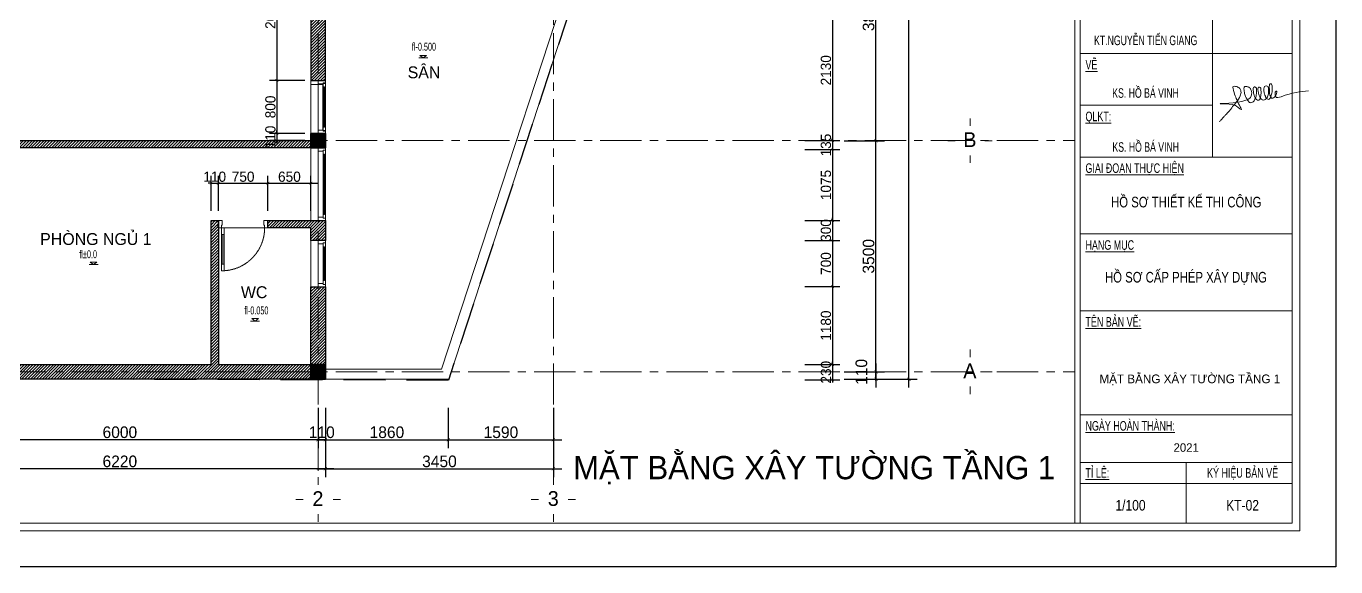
# Model space of a CAD drawing. Header units: millimetres. Extents: x 1832547 to 2001569, y -558009 to -417808.
# Drawn here: x 1890271 to 1910083, y -508766 to -500583 of the extents above; entities that cross this region are included whole.
import ezdxf
from ezdxf.enums import TextEntityAlignment as Align

# ---------------------------------------------------------------- set-up
doc = ezdxf.new("R2010")
doc.units = ezdxf.units.MM
doc.header["$MEASUREMENT"] = 0
doc.linetypes.add('CENTER', pattern=[2, 1.25, -0.25, 0.25, -0.25])
doc.linetypes.add('HIDDEN', pattern=[9.525, 6.35, -3.175])
doc.layers.get('0').update_dxf_attribs({"linetype": 'CONTINUOUS'})
doc.layers.get('DEFPOINTS').update_dxf_attribs({"linetype": 'CONTINUOUS'})
for name, color, linetype, lineweight in [('AUDIT_I_160126172308-0', 7, 'CONTINUOUS', 5), ('CA . CỬA', 251, 'CONTINUOUS', 5), ('CA. TUONG', 30, 'CONTINUOUS', 30), ('CA.cot', 2, 'CONTINUOUS', 35), ('CA.dim 08', 8, 'CONTINUOUS', 13), ('CA.TEXT', 7, 'CONTINUOUS', 15), ('CA.thay 145', 145, 'CONTINUOUS', 18), ('CA.tim 67', 67, 'CENTER', 9), ('CA.vat lieu 08', 8, 'CONTINUOUS', 5), ('NKB-Fur', 25, 'CONTINUOUS', 9), ('NP-CỬA SỔ', 143, 'CONTINUOUS', 15)]:
    doc.layers.add(name, color=color, linetype=linetype, lineweight=lineweight)
doc.styles.add('CA.JSC1', font='Vhavan.ttf', dxfattribs={"width": 0.8})
doc.styles.add('chu ghi chu', font='nghia5.shx', dxfattribs={"height": 200})
doc.styles.get("Standard").update_dxf_attribs({"font": 'roman.shx'})
doc.styles.add('VH01-VNAVANTH', font='Vhavan.ttf', dxfattribs={"width": 0.8})
doc.styles.add('ZENI2', font='Vhavanb.ttf')
doc.dimstyles.new('CA 70', dxfattribs={"dimscale": 0.7, "dimtxt": 220, "dimasz": 60, "dimexe": 160, "dimexo": 0, "dimgap": 30, "dimtad": 1, "dimdec": 0, "dimrnd": 5, "dimzin": 0, "dimdsep": 46, "dimtxsty": 'Standard', "dimblk": 'ARCHTICK', "dimcen": 0.09, "dimdle": 160, "dimclrd": 256, "dimclre": 256, "dimclrt": 255, "dimadec": 0, "dimazin": 0, "dimtfac": 1, "dimtdec": 0, "dimtix": 1, "dimtmove": 2, "dimatfit": 3, "dimldrblk": 'DOT', "dimfxl": 600, "dimfxlon": 1, "dimtolj": 1, "dimtzin": 0, "dimarcsym": 0})
doc.dimstyles.new('CA 80', dxfattribs={"dimscale": 0.8, "dimtxt": 220, "dimasz": 60, "dimexe": 160, "dimexo": 0, "dimgap": 30, "dimtad": 1, "dimdec": 0, "dimrnd": 5, "dimzin": 0, "dimdsep": 46, "dimtxsty": 'Standard', "dimblk": 'ARCHTICK', "dimcen": 0.09, "dimdle": 160, "dimclrd": 256, "dimclre": 256, "dimclrt": 255, "dimadec": 0, "dimazin": 0, "dimtfac": 1, "dimtdec": 0, "dimtix": 1, "dimtmove": 2, "dimatfit": 3, "dimldrblk": 'DOT', "dimfxl": 600, "dimfxlon": 1, "dimtolj": 1, "dimtzin": 0, "dimarcsym": 0})

# ---------------------------------------------------------------- blocks, each defined once
blk = doc.blocks.new('A$C6dc074dd')
at = {"layer": 'CA.TEXT'}
for points in [[(117, 37), (15, 37), (68, 0), (117, 37)], [(0, 0), (137, 0)]]:
    blk.add_lwpolyline(points, dxfattribs=at)
blk = doc.blocks.new('A$C2d76a15f')
at = {"color": 4, "linetype": 'Continuous', "lineweight": 18}
for p, q in [((27498, 453), (27498, 19313)), ((1212, 453), (27498, 453))]:
    blk.add_line(p, q, dxfattribs=at)
at = {"linetype": 'Continuous', "lineweight": 18, "ltscale": 100}
for p, q in [((24677, 546), (24677, 19220)), ((24743, 546), (24743, 19220))]:
    blk.add_line(p, q, dxfattribs=at)
for p, q in [((27405, 546), (27405, 19220)), ((26405, 5144), (26405, 9041)), ((24743, 6443), (27405, 6443)), ((24743, 5794), (26405, 5794)), ((24743, 5144), (27405, 5144)), ((24743, 4179), (27405, 4179)), ((24743, 3214), (27405, 3214)), ((24743, 1910), (27405, 1910)), ((24743, 1311), (27405, 1311)), ((26074, 1311), (26074, 546)), ((24743, 1045), (27405, 1045)), ((1306, 546), (27405, 546))]:
    blk.add_line(p, q)
blk.add_spline([(26491, 5585), (26516, 5616), (26545, 5648), (26568, 5674), (26607, 5715), (26631, 5742), (26651, 5770), (26663, 5785), (26674, 5797), (26685, 5808), (26702, 5831), (26752, 5912), (26761, 5969), (26745, 6003), (26704, 6028), (26661, 6026), (26662, 6006), (26689, 5912), (26752, 5774), (26768, 5740), (26707, 5782), (26654, 5803), (26503, 5814), (26833, 5861), (26879, 5892), (26894, 5935), (26894, 5965), (26888, 5981), (26881, 5999), (26872, 6011), (26858, 6021), (26845, 6027), (26824, 6031), (26816, 6031), (26808, 6031), (26801, 6021), (26799, 6006), (26799, 5996), (26801, 5980), (26804, 5958), (26810, 5929), (26817, 5904), (26827, 5888), (26839, 5869), (26850, 5851), (26861, 5838), (26869, 5830), (26884, 5826), (26906, 5833), (26919, 5842), (26931, 5860), (26942, 5885), (26950, 5909), (26953, 5925), (26956, 5955), (26956, 5978), (26956, 5999), (26949, 6017), (26933, 6025), (26926, 6023), (26916, 6006), (26916, 5981), (26918, 5955), (26922, 5935), (26946, 5876), (26967, 5860), (26984, 5858), (27001, 5873), (27005, 5887), (27013, 5942), (27012, 5983), (27009, 6007), (26993, 6021), (26975, 6013), (26973, 5984), (26982, 5944), (27004, 5888), (27027, 5863), (27046, 5860), (27064, 5866), (27087, 5887), (27105, 5937), (27107, 5984), (27097, 6029), (27066, 6035), (27052, 6019), (27047, 5983), (27057, 5936), (27067, 5907), (27088, 5873), (27105, 5868), (27130, 5892), (27139, 5919), (27148, 5948), (27153, 5976), (27154, 6004), (27154, 6027), (27149, 6050), (27138, 6063), (27127, 6063), (27117, 6042), (27116, 6022), (27117, 6005), (27118, 5985), (27120, 5951), (27121, 5937), (27125, 5919), (27138, 5894), (27144, 5884), (27159, 5884), (27181, 5897), (27202, 5925), (27210, 5958), (27209, 5970), (27204, 5973), (27192, 5959), (27190, 5928), (27194, 5907), (27197, 5900), (27264, 5902), (27608, 5977)], degree=3)
at = {"layer": 'DEFPOINTS', "ltscale": 600}
for p, q in [((27951, 19765), (27951, 0)), ((27951, 0), (0, 0))]:
    blk.add_line(p, q, dxfattribs=at)
at = {"color": 140, "linetype": 'Continuous', "lineweight": 18, "style": 'VH01-VNAVANTH'}
for s, height, width, p in [('kt.nguyÔn tiÕn giang', 119.79, 0.68, (25566, 6549)), ('ks. Hå B¸ VINH', 119.79, 0.68, (25564, 5888)), ('ks. Hå B¸ VINH', 119.79, 0.68, (25566, 5210)), ('hå s¬ thiÕt kÕ thi c«ng', 133.1, 0.8, (26074, 4512)), ('hå s¬ cÊp phÐp x©y dùng', 133.1, 0.8, (26071, 3569))]:
    blk.add_text(s, height=height, dxfattribs=dict(at, width=width)).set_placement(p, align=Align.CENTER)
at = {"color": 140, "linetype": 'Continuous', "lineweight": 18, "style": 'VH01-VNAVANTH', "width": 0.7}
for s, height, p in [('%%uvÏ', 119.8, (24810, 6244)), ('%%uQLKT:', 119.8, (24810, 5594)), ('%%Ugiai ®o¹n thùc hiÖn', 119.79, (24810, 4945)), ('%%Uh¹ng môc', 119.79, (24810, 3980)), ('%%uTªn b¶n vÏ:', 119.79, (24810, 3015)), ('%%uNgµy hoµn thµnh:', 119.79, (24810, 1710)), ('%%uTØ lÖ:', 119.8, (24810, 1119)), ('ký hiÖu b¶n vÏ', 119.79, (26336, 1119))]:
    blk.add_text(s, height=height, dxfattribs=at).set_placement(p)
at = {"color": 140, "linetype": 'Continuous', "lineweight": 18, "style": 'VH01-VNAVANTH'}
blk.add_text('2021', height=106.5, dxfattribs=at).set_placement((26074, 1444), align=Align.CENTER)
blk = doc.blocks.new('_ArchTick')
at = {"color": 1, "linetype": 'ByBlock', "const_width": 0.15}
blk.add_lwpolyline([(-0.5, -0.5), (0.5, 0.5)], dxfattribs=at)
blk = doc.blocks.new('*D782')
at = {"layer": 'CA.dim 08', "lineweight": -2, "transparency": 16777216}
for p, q in [((1888688, -482121), (1888688, -482729)), ((1894688, -482121), (1894688, -482729)), ((1894816, -482601), (1888560, -482601))]:
    blk.add_line(p, q, dxfattribs=at)
at = {"layer": 'DEFPOINTS', "color": 0, "transparency": 16777216}
for p in [(1888688, -481852), (1894688, -482052), (1888688, -482601)]:
    blk.add_point(p, dxfattribs=at)
at = {"layer": 'CA.dim 08', "lineweight": -2, "transparency": 16777216, "xscale": 48, "yscale": 48, "zscale": 48, "rotation": 180}
blk.add_blockref('_ArchTick', (1888688, -482601), dxfattribs=at)
at = {"layer": 'CA.dim 08', "lineweight": -2, "transparency": 16777216, "xscale": 48, "yscale": 48, "zscale": 48}
blk.add_blockref('_ArchTick', (1894688, -482601), dxfattribs=at)
at = {"layer": 'CA.dim 08', "color": 255, "transparency": 16777216, "insert": (1891688, -482489), "char_height": 176, "attachment_point": 5}
blk.add_mtext('\\A1;6000', dxfattribs=at)
blk = doc.blocks.new('_DOT')
at = {"color": 1, "linetype": 'ByBlock'}
blk.add_line((-0.5, 0), (-1, 0), dxfattribs=at)
at = {"color": 1, "linetype": 'ByBlock', "const_width": 0.5}
blk.add_lwpolyline([(-0.25, 0, 1), (0.25, 0, 1)], format="xyb", close=True, dxfattribs=at)
blk = doc.blocks.new('*D784')
at = {"layer": 'CA.dim 08', "lineweight": -2, "transparency": 16777216}
for p, q in [((1903127, -481703), (1903127, -477947)), ((1902647, -478075), (1903255, -478075)), ((1902647, -481575), (1903255, -481575))]:
    blk.add_line(p, q, dxfattribs=at)
at = {"layer": 'DEFPOINTS', "color": 0, "transparency": 16777216}
for p in [(1902534, -478075), (1903127, -478075), (1902534, -481575)]:
    blk.add_point(p, dxfattribs=at)
at = {"layer": 'CA.dim 08', "lineweight": -2, "transparency": 16777216, "xscale": 48, "yscale": 48, "zscale": 48}
for p, rotation in [((1903127, -478075), 90), ((1903127, -481575), 270)]:
    blk.add_blockref('_ArchTick', p, dxfattribs=dict(at, rotation=rotation))
at = {"layer": 'CA.dim 08', "color": 255, "transparency": 16777216, "insert": (1903015, -479825), "char_height": 176, "attachment_point": 5, "rotation": 90}
blk.add_mtext('\\A1;3500', dxfattribs=at)
blk = doc.blocks.new('*D785')
at = {"layer": 'CA.dim 08', "lineweight": -2, "transparency": 16777216}
for p, q in [((1902647, -474235), (1903255, -474235)), ((1903127, -478203), (1903127, -474107)), ((1902647, -478075), (1903255, -478075))]:
    blk.add_line(p, q, dxfattribs=at)
at = {"layer": 'DEFPOINTS', "color": 0, "transparency": 16777216}
for p in [(1902534, -474235), (1903127, -474235), (1902534, -478075)]:
    blk.add_point(p, dxfattribs=at)
at = {"layer": 'CA.dim 08', "lineweight": -2, "transparency": 16777216, "xscale": 48, "yscale": 48, "zscale": 48}
for p, rotation in [((1903127, -474235), 90), ((1903127, -478075), 270)]:
    blk.add_blockref('_ArchTick', p, dxfattribs=dict(at, rotation=rotation))
at = {"layer": 'CA.dim 08', "color": 255, "transparency": 16777216, "insert": (1903015, -476155), "char_height": 176, "attachment_point": 5, "rotation": 90}
blk.add_mtext('\\A1;3840', dxfattribs=at)
blk = doc.blocks.new('*D790')
at = {"layer": 'CA.dim 08', "lineweight": -2, "transparency": 16777216}
for p, q in [((1903624, -481813), (1903624, -465857)), ((1903144, -465985), (1903752, -465985)), ((1903144, -481685), (1903752, -481685))]:
    blk.add_line(p, q, dxfattribs=at)
at = {"layer": 'DEFPOINTS', "color": 0, "transparency": 16777216}
for p in [(1902534, -465985), (1903624, -465985), (1902534, -481685)]:
    blk.add_point(p, dxfattribs=at)
at = {"layer": 'CA.dim 08', "lineweight": -2, "transparency": 16777216, "xscale": 48, "yscale": 48, "zscale": 48}
for p, rotation in [((1903624, -465985), 90), ((1903624, -481685), 270)]:
    blk.add_blockref('_ArchTick', p, dxfattribs=dict(at, rotation=rotation))
at = {"layer": 'CA.dim 08', "color": 255, "transparency": 16777216, "insert": (1903512, -473835), "char_height": 176, "attachment_point": 5, "rotation": 90}
blk.add_mtext('\\A1;15700', dxfattribs=at)
blk = doc.blocks.new('*D793')
at = {"layer": 'CA.dim 08', "lineweight": -2, "transparency": 16777216}
for p, q in [((1902647, -481575), (1903255, -481575)), ((1903127, -481447), (1903127, -481813)), ((1902647, -481685), (1903255, -481685))]:
    blk.add_line(p, q, dxfattribs=at)
at = {"layer": 'DEFPOINTS', "color": 0, "transparency": 16777216}
for p in [(1902534, -481575), (1902534, -481685), (1903127, -481685)]:
    blk.add_point(p, dxfattribs=at)
at = {"layer": 'CA.dim 08', "lineweight": -2, "transparency": 16777216, "xscale": 48, "yscale": 48, "zscale": 48}
for p, rotation in [((1903127, -481575), 90), ((1903127, -481685), 270)]:
    blk.add_blockref('_ArchTick', p, dxfattribs=dict(at, rotation=rotation))
at = {"layer": 'CA.dim 08', "color": 255, "transparency": 16777216, "insert": (1902907, -481575), "char_height": 176, "attachment_point": 5, "rotation": 90}
blk.add_mtext('\\A1;110', dxfattribs=at)
blk = doc.blocks.new('*D795')
at = {"layer": 'CA.dim 08', "lineweight": -2, "transparency": 16777216}
for p, q in [((1888578, -482562), (1888578, -483170)), ((1894798, -482562), (1894798, -483170)), ((1894926, -483042), (1888450, -483042))]:
    blk.add_line(p, q, dxfattribs=at)
at = {"layer": 'DEFPOINTS', "color": 0, "transparency": 16777216}
for p in [(1888578, -482170), (1894798, -482121), (1888578, -483042)]:
    blk.add_point(p, dxfattribs=at)
at = {"layer": 'CA.dim 08', "lineweight": -2, "transparency": 16777216, "xscale": 48, "yscale": 48, "zscale": 48, "rotation": 180}
blk.add_blockref('_ArchTick', (1888578, -483042), dxfattribs=at)
at = {"layer": 'CA.dim 08', "lineweight": -2, "transparency": 16777216, "xscale": 48, "yscale": 48, "zscale": 48}
blk.add_blockref('_ArchTick', (1894798, -483042), dxfattribs=at)
at = {"layer": 'CA.dim 08', "color": 255, "transparency": 16777216, "insert": (1891688, -482930), "char_height": 176, "attachment_point": 5}
blk.add_mtext('\\A1;6220', dxfattribs=at)
blk = doc.blocks.new('FDBNDFJKBNFJKDNBFD')
at = {"layer": 'CA.vat lieu 08'}
for p, q in [((664804, -453296), (664804, -453401)), ((664594, -453612), (664490, -453612)), ((665015, -453612), (665119, -453612)), ((664804, -453926), (664804, -453821))]:
    blk.add_line(p, q, dxfattribs=at)
blk = doc.blocks.new('*D812')
at = {"layer": 'CA.dim 08', "lineweight": -2, "transparency": 16777216}
for p, q in [((1894688, -482121), (1894688, -482729)), ((1894798, -482121), (1894798, -482729)), ((1894688, -482601), (1894640, -482601)), ((1894688, -482601), (1894798, -482601)), ((1894798, -482601), (1894846, -482601))]:
    blk.add_line(p, q, dxfattribs=at)
at = {"layer": 'DEFPOINTS', "color": 0, "transparency": 16777216}
for p in [(1894688, -481790), (1894798, -481685), (1894798, -482601)]:
    blk.add_point(p, dxfattribs=at)
at = {"layer": 'CA.dim 08', "lineweight": -2, "transparency": 16777216, "xscale": 48, "yscale": 48, "zscale": 48}
blk.add_blockref('_ArchTick', (1894688, -482601), dxfattribs=at)
at = {"layer": 'CA.dim 08', "lineweight": -2, "transparency": 16777216, "xscale": 48, "yscale": 48, "zscale": 48, "rotation": 180}
blk.add_blockref('_ArchTick', (1894798, -482601), dxfattribs=at)
at = {"layer": 'CA.dim 08', "color": 255, "transparency": 16777216, "insert": (1894743, -482489), "char_height": 176, "attachment_point": 5}
blk.add_mtext('\\A1;110', dxfattribs=at)
blk = doc.blocks.new('*D817')
at = {"layer": 'CA.dim 08', "lineweight": -2, "transparency": 16777216}
for p, q in [((1894798, -482121), (1894798, -482729)), ((1896657, -482121), (1896657, -482729)), ((1894670, -482601), (1896785, -482601))]:
    blk.add_line(p, q, dxfattribs=at)
at = {"layer": 'DEFPOINTS', "color": 0, "transparency": 16777216}
for p in [(1896657, -481258), (1894798, -482121), (1896657, -482601)]:
    blk.add_point(p, dxfattribs=at)
at = {"layer": 'CA.dim 08', "lineweight": -2, "transparency": 16777216, "xscale": 48, "yscale": 48, "zscale": 48, "rotation": 180}
blk.add_blockref('_ArchTick', (1894798, -482601), dxfattribs=at)
at = {"layer": 'CA.dim 08', "lineweight": -2, "transparency": 16777216, "xscale": 48, "yscale": 48, "zscale": 48}
blk.add_blockref('_ArchTick', (1896657, -482601), dxfattribs=at)
at = {"layer": 'CA.dim 08', "color": 255, "transparency": 16777216, "insert": (1895728, -482489), "char_height": 176, "attachment_point": 5}
blk.add_mtext('\\A1;1860', dxfattribs=at)
blk = doc.blocks.new('*D818')
at = {"layer": 'CA.dim 08', "lineweight": -2, "transparency": 16777216}
for p, q in [((1894798, -482562), (1894798, -483170)), ((1898248, -482562), (1898248, -483170)), ((1894670, -483042), (1898376, -483042))]:
    blk.add_line(p, q, dxfattribs=at)
at = {"layer": 'DEFPOINTS', "color": 0, "transparency": 16777216}
for p in [(1894798, -482121), (1898248, -482121), (1898248, -483042)]:
    blk.add_point(p, dxfattribs=at)
at = {"layer": 'CA.dim 08', "lineweight": -2, "transparency": 16777216, "xscale": 48, "yscale": 48, "zscale": 48, "rotation": 180}
blk.add_blockref('_ArchTick', (1894798, -483042), dxfattribs=at)
at = {"layer": 'CA.dim 08', "lineweight": -2, "transparency": 16777216, "xscale": 48, "yscale": 48, "zscale": 48}
blk.add_blockref('_ArchTick', (1898248, -483042), dxfattribs=at)
at = {"layer": 'CA.dim 08', "color": 255, "transparency": 16777216, "insert": (1896523, -482930), "char_height": 176, "attachment_point": 5}
blk.add_mtext('\\A1;3450', dxfattribs=at)
blk = doc.blocks.new('*D819')
at = {"layer": 'CA.dim 08', "lineweight": -2, "transparency": 16777216}
for p, q in [((1896657, -482121), (1896657, -482729)), ((1898248, -482121), (1898248, -482729)), ((1896529, -482601), (1898376, -482601))]:
    blk.add_line(p, q, dxfattribs=at)
at = {"layer": 'DEFPOINTS', "color": 0, "transparency": 16777216}
for p in [(1896657, -482121), (1898248, -482121), (1898248, -482601)]:
    blk.add_point(p, dxfattribs=at)
at = {"layer": 'CA.dim 08', "lineweight": -2, "transparency": 16777216, "xscale": 48, "yscale": 48, "zscale": 48, "rotation": 180}
blk.add_blockref('_ArchTick', (1896657, -482601), dxfattribs=at)
at = {"layer": 'CA.dim 08', "lineweight": -2, "transparency": 16777216, "xscale": 48, "yscale": 48, "zscale": 48}
blk.add_blockref('_ArchTick', (1898248, -482601), dxfattribs=at)
at = {"layer": 'CA.dim 08', "color": 255, "transparency": 16777216, "insert": (1897453, -482489), "char_height": 176, "attachment_point": 5}
blk.add_mtext('\\A1;1590', dxfattribs=at)
blk = doc.blocks.new('A$Ccce9e104')
at = {"layer": 'CA.vat lieu 08'}
h = blk.add_hatch(color=256, dxfattribs=at)
h.dxf.hatch_style = 1
h.paths.add_polyline_path([(220, 220), (220, 0), (0, 0), (0, 220)])
at = {"layer": 'CA.cot'}
blk.add_lwpolyline([(220, 220), (220, 0), (0, 0), (0, 220)], close=True, dxfattribs=at)
blk = doc.blocks.new('*U76')
blk.add_line((100, -70), (550, -70))
for points in [[(-110, 0), (-110, -60), (-40, -60), (-40, -50), (0, -50), (0, 0)], [(0, -50), (650, -50), (650, -90), (0, -90)], [(100, -50), (100, -90), (550, -90), (550, -50)], [(-110, -750), (-110, -690), (-40, -690), (-40, -700), (0, -700), (0, -750)]]:
    blk.add_lwpolyline(points, close=True)
at = {"linetype": 'HIDDEN'}
blk.add_arc((0, -50), 650, 270, 360, dxfattribs=at)
blk = doc.blocks.new('*U82')
for p, q in [((-140, 105), (-140, 695)), ((-105, 105), (-105, 695)), ((-30, 50), (-30, 750))]:
    blk.add_line(p, q)
for points in [[(-105, 750), (-30, 750), (-30, 800), (-140, 800), (-140, 765), (-105, 765)], [(-105, 765), (-105, 695), (-118, 695), (-118, 705), (-126, 705), (-126, 695), (-140, 695), (-140, 765)], [(-118, 95), (-118, 105), (-105, 105), (-105, 35), (-140, 35), (-140, 105), (-126, 105), (-126, 95)], [(-105, 50), (-30, 50), (-30, 0), (-140, 0), (-140, 35), (-105, 35)]]:
    blk.add_lwpolyline(points, close=True)
at = {"color": 8}
blk.add_lwpolyline([(-126, 95), (-118, 95), (-118, 705), (-126, 705)], close=True, dxfattribs=at)
blk = doc.blocks.new('*U83')
for p, q in [((-140, 105), (-140, 995)), ((-105, 105), (-105, 995)), ((-30, 50), (-30, 1050))]:
    blk.add_line(p, q)
for points in [[(-105, 1050), (-30, 1050), (-30, 1100), (-140, 1100), (-140, 1065), (-105, 1065)], [(-105, 1065), (-105, 995), (-118, 995), (-118, 1005), (-126, 1005), (-126, 995), (-140, 995), (-140, 1065)], [(-118, 95), (-118, 105), (-105, 105), (-105, 35), (-140, 35), (-140, 105), (-126, 105), (-126, 95)], [(-105, 50), (-30, 50), (-30, 0), (-140, 0), (-140, 35), (-105, 35)]]:
    blk.add_lwpolyline(points, close=True)
at = {"color": 8}
blk.add_lwpolyline([(-126, 95), (-118, 95), (-118, 1005), (-126, 1005)], close=True, dxfattribs=at)
blk = doc.blocks.new('*U84')
for p, q in [((-140, 105), (-140, 595)), ((-105, 105), (-105, 595)), ((-30, 50), (-30, 650))]:
    blk.add_line(p, q)
for points in [[(-105, 650), (-30, 650), (-30, 700), (-140, 700), (-140, 665), (-105, 665)], [(-105, 665), (-105, 595), (-118, 595), (-118, 605), (-126, 605), (-126, 595), (-140, 595), (-140, 665)], [(-118, 95), (-118, 105), (-105, 105), (-105, 35), (-140, 35), (-140, 105), (-126, 105), (-126, 95)], [(-105, 50), (-30, 50), (-30, 0), (-140, 0), (-140, 35), (-105, 35)]]:
    blk.add_lwpolyline(points, close=True)
at = {"color": 8}
blk.add_lwpolyline([(-126, 95), (-118, 95), (-118, 605), (-126, 605)], close=True, dxfattribs=at)
blk = doc.blocks.new('*D258')
at = {"layer": 'CA.dim 08', "lineweight": -2, "transparency": 16777216}
for p, q in [((1894484, -499385), (1893952, -499385)), ((1894064, -499273), (1894064, -501517)), ((1894484, -501405), (1893952, -501405))]:
    blk.add_line(p, q, dxfattribs=at)
at = {"layer": 'DEFPOINTS', "color": 0, "transparency": 16777216}
for p in [(1894578, -499385), (1894064, -501405), (1894578, -501405)]:
    blk.add_point(p, dxfattribs=at)
at = {"layer": 'CA.dim 08', "lineweight": -2, "transparency": 16777216, "xscale": 42, "yscale": 42, "zscale": 42}
for p, rotation in [((1894064, -499385), 90), ((1894064, -501405), 270)]:
    blk.add_blockref('_ArchTick', p, dxfattribs=dict(at, rotation=rotation))
at = {"layer": 'CA.dim 08', "color": 255, "transparency": 16777216, "insert": (1893966, -500395), "char_height": 154, "attachment_point": 5, "rotation": 90}
blk.add_mtext('\\A1;2020', dxfattribs=at)
blk = doc.blocks.new('*D259')
at = {"layer": 'CA.dim 08', "lineweight": -2, "transparency": 16777216}
for p, q in [((1894484, -501405), (1893952, -501405)), ((1894064, -501293), (1894064, -502317)), ((1894484, -502205), (1893952, -502205))]:
    blk.add_line(p, q, dxfattribs=at)
at = {"layer": 'DEFPOINTS', "color": 0, "transparency": 16777216}
for p in [(1894578, -501405), (1894064, -502205), (1894578, -502205)]:
    blk.add_point(p, dxfattribs=at)
at = {"layer": 'CA.dim 08', "lineweight": -2, "transparency": 16777216, "xscale": 42, "yscale": 42, "zscale": 42}
for p, rotation in [((1894064, -501405), 90), ((1894064, -502205), 270)]:
    blk.add_blockref('_ArchTick', p, dxfattribs=dict(at, rotation=rotation))
at = {"layer": 'CA.dim 08', "color": 255, "transparency": 16777216, "insert": (1893966, -501805), "char_height": 154, "attachment_point": 5, "rotation": 90}
blk.add_mtext('\\A1;800', dxfattribs=at)
blk = doc.blocks.new('*D260')
at = {"layer": 'CA.dim 08', "lineweight": -2, "transparency": 16777216}
for p, q in [((1894484, -502205), (1893952, -502205)), ((1894064, -502205), (1894064, -502163)), ((1894064, -502205), (1894064, -502315)), ((1894484, -502315), (1893952, -502315)), ((1894064, -502315), (1894064, -502357))]:
    blk.add_line(p, q, dxfattribs=at)
at = {"layer": 'DEFPOINTS', "color": 0, "transparency": 16777216}
for p in [(1894578, -502205), (1894064, -502315), (1894578, -502315)]:
    blk.add_point(p, dxfattribs=at)
at = {"layer": 'CA.dim 08', "lineweight": -2, "transparency": 16777216, "xscale": 42, "yscale": 42, "zscale": 42}
for p, rotation in [((1894064, -502205), 270), ((1894064, -502315), 90)]:
    blk.add_blockref('_ArchTick', p, dxfattribs=dict(at, rotation=rotation))
at = {"layer": 'CA.dim 08', "color": 255, "transparency": 16777216, "insert": (1893966, -502260), "char_height": 154, "attachment_point": 5, "rotation": 90}
blk.add_mtext('\\A1;110', dxfattribs=at)
blk = doc.blocks.new('*D276')
at = {"layer": 'CA.dim 08', "lineweight": -2, "transparency": 16777216}
for p, q in [((1902048, -500185), (1902580, -500185)), ((1902468, -500073), (1902468, -502427)), ((1902048, -502315), (1902580, -502315))]:
    blk.add_line(p, q, dxfattribs=at)
at = {"layer": 'DEFPOINTS', "color": 0, "transparency": 16777216}
for p in [(1897831, -500185), (1898749, -502315), (1902468, -502315)]:
    blk.add_point(p, dxfattribs=at)
at = {"layer": 'CA.dim 08', "lineweight": -2, "transparency": 16777216, "xscale": 42, "yscale": 42, "zscale": 42}
for p, rotation in [((1902468, -500185), 90), ((1902468, -502315), 270)]:
    blk.add_blockref('_ArchTick', p, dxfattribs=dict(at, rotation=rotation))
at = {"layer": 'CA.dim 08', "color": 255, "transparency": 16777216, "insert": (1902370, -501250), "char_height": 154, "attachment_point": 5, "rotation": 90}
blk.add_mtext('\\A1;2130', dxfattribs=at)
blk = doc.blocks.new('*D277')
at = {"layer": 'CA.dim 08', "lineweight": -2, "transparency": 16777216}
for p, q in [((1902048, -502315), (1902580, -502315)), ((1902468, -502315), (1902468, -502273)), ((1902468, -502315), (1902468, -502448)), ((1902048, -502448), (1902580, -502448)), ((1902468, -502448), (1902468, -502490))]:
    blk.add_line(p, q, dxfattribs=at)
at = {"layer": 'DEFPOINTS', "color": 0, "transparency": 16777216}
for p in [(1898749, -502315), (1894739, -502448), (1902468, -502448)]:
    blk.add_point(p, dxfattribs=at)
at = {"layer": 'CA.dim 08', "lineweight": -2, "transparency": 16777216, "xscale": 42, "yscale": 42, "zscale": 42}
for p, rotation in [((1902468, -502315), 270), ((1902468, -502448), 90)]:
    blk.add_blockref('_ArchTick', p, dxfattribs=dict(at, rotation=rotation))
at = {"layer": 'CA.dim 08', "color": 255, "transparency": 16777216, "insert": (1902370, -502382), "char_height": 154, "attachment_point": 5, "rotation": 90}
blk.add_mtext('\\A1;135', dxfattribs=at)
blk = doc.blocks.new('*D278')
at = {"layer": 'CA.dim 08', "lineweight": -2, "transparency": 16777216}
for p, q in [((1902468, -502336), (1902468, -503638)), ((1902048, -502448), (1902580, -502448)), ((1902048, -503526), (1902580, -503526))]:
    blk.add_line(p, q, dxfattribs=at)
at = {"layer": 'DEFPOINTS', "color": 0, "transparency": 16777216}
for p in [(1894739, -502448), (1894798, -503526), (1902468, -503526)]:
    blk.add_point(p, dxfattribs=at)
at = {"layer": 'CA.dim 08', "lineweight": -2, "transparency": 16777216, "xscale": 42, "yscale": 42, "zscale": 42}
for p, rotation in [((1902468, -502448), 90), ((1902468, -503526), 270)]:
    blk.add_blockref('_ArchTick', p, dxfattribs=dict(at, rotation=rotation))
at = {"layer": 'CA.dim 08', "color": 255, "transparency": 16777216, "insert": (1902370, -502987), "char_height": 154, "attachment_point": 5, "rotation": 90}
blk.add_mtext('\\A1;1075', dxfattribs=at)
blk = doc.blocks.new('*D279')
at = {"layer": 'CA.dim 08', "lineweight": -2, "transparency": 16777216}
for p, q in [((1902048, -503526), (1902580, -503526)), ((1902468, -503526), (1902468, -503484)), ((1902468, -503526), (1902468, -503825)), ((1902048, -503825), (1902580, -503825)), ((1902468, -503825), (1902468, -503867))]:
    blk.add_line(p, q, dxfattribs=at)
at = {"layer": 'DEFPOINTS', "color": 0, "transparency": 16777216}
for p in [(1894798, -503526), (1894798, -503825), (1902468, -503825)]:
    blk.add_point(p, dxfattribs=at)
at = {"layer": 'CA.dim 08', "lineweight": -2, "transparency": 16777216, "xscale": 42, "yscale": 42, "zscale": 42}
for p, rotation in [((1902468, -503526), 270), ((1902468, -503825), 90)]:
    blk.add_blockref('_ArchTick', p, dxfattribs=dict(at, rotation=rotation))
at = {"layer": 'CA.dim 08', "color": 255, "transparency": 16777216, "insert": (1902370, -503675), "char_height": 154, "attachment_point": 5, "rotation": 90}
blk.add_mtext('\\A1;300', dxfattribs=at)
blk = doc.blocks.new('*D280')
at = {"layer": 'CA.dim 08', "lineweight": -2, "transparency": 16777216}
for p, q in [((1902468, -503713), (1902468, -504637)), ((1902048, -503825), (1902580, -503825)), ((1902048, -504525), (1902580, -504525))]:
    blk.add_line(p, q, dxfattribs=at)
at = {"layer": 'DEFPOINTS', "color": 0, "transparency": 16777216}
for p in [(1894798, -503825), (1894798, -504525), (1902468, -504525)]:
    blk.add_point(p, dxfattribs=at)
at = {"layer": 'CA.dim 08', "lineweight": -2, "transparency": 16777216, "xscale": 42, "yscale": 42, "zscale": 42}
for p, rotation in [((1902468, -503825), 90), ((1902468, -504525), 270)]:
    blk.add_blockref('_ArchTick', p, dxfattribs=dict(at, rotation=rotation))
at = {"layer": 'CA.dim 08', "color": 255, "transparency": 16777216, "insert": (1902370, -504175), "char_height": 154, "attachment_point": 5, "rotation": 90}
blk.add_mtext('\\A1;700', dxfattribs=at)
blk = doc.blocks.new('*D281')
at = {"layer": 'CA.dim 08', "lineweight": -2, "transparency": 16777216}
for p, q in [((1902468, -504413), (1902468, -505817)), ((1902048, -504525), (1902580, -504525)), ((1902048, -505705), (1902580, -505705))]:
    blk.add_line(p, q, dxfattribs=at)
at = {"layer": 'DEFPOINTS', "color": 0, "transparency": 16777216}
for p in [(1894798, -504525), (1894355, -505705), (1902468, -505705)]:
    blk.add_point(p, dxfattribs=at)
at = {"layer": 'CA.dim 08', "lineweight": -2, "transparency": 16777216, "xscale": 42, "yscale": 42, "zscale": 42}
for p, rotation in [((1902468, -504525), 90), ((1902468, -505705), 270)]:
    blk.add_blockref('_ArchTick', p, dxfattribs=dict(at, rotation=rotation))
at = {"layer": 'CA.dim 08', "color": 255, "transparency": 16777216, "insert": (1902370, -505115), "char_height": 154, "attachment_point": 5, "rotation": 90}
blk.add_mtext('\\A1;1180', dxfattribs=at)
blk = doc.blocks.new('*D282')
at = {"layer": 'CA.dim 08', "lineweight": -2, "transparency": 16777216}
for p, q in [((1902048, -505705), (1902580, -505705)), ((1902468, -505705), (1902468, -505663)), ((1902468, -505705), (1902468, -505935)), ((1902048, -505935), (1902580, -505935)), ((1902468, -505935), (1902468, -505977))]:
    blk.add_line(p, q, dxfattribs=at)
at = {"layer": 'DEFPOINTS', "color": 0, "transparency": 16777216}
for p in [(1894355, -505705), (1894354, -505935), (1902468, -505935)]:
    blk.add_point(p, dxfattribs=at)
at = {"layer": 'CA.dim 08', "lineweight": -2, "transparency": 16777216, "xscale": 42, "yscale": 42, "zscale": 42}
for p, rotation in [((1902468, -505705), 270), ((1902468, -505935), 90)]:
    blk.add_blockref('_ArchTick', p, dxfattribs=dict(at, rotation=rotation))
at = {"layer": 'CA.dim 08', "color": 255, "transparency": 16777216, "insert": (1902370, -505820), "char_height": 154, "attachment_point": 5, "rotation": 90}
blk.add_mtext('\\A1;230', dxfattribs=at)
blk = doc.blocks.new('*D296')
at = {"layer": 'CA.dim 08', "lineweight": -2, "transparency": 16777216}
for p, q in [((1893068, -502960), (1893026, -502960)), ((1893068, -503380), (1893068, -502848)), ((1893068, -502960), (1893178, -502960)), ((1893178, -503380), (1893178, -502848)), ((1893178, -502960), (1893220, -502960))]:
    blk.add_line(p, q, dxfattribs=at)
at = {"layer": 'DEFPOINTS', "color": 0, "transparency": 16777216}
for p in [(1893178, -502960), (1893068, -503525), (1893178, -503526)]:
    blk.add_point(p, dxfattribs=at)
at = {"layer": 'CA.dim 08', "lineweight": -2, "transparency": 16777216, "xscale": 42, "yscale": 42, "zscale": 42}
blk.add_blockref('_ArchTick', (1893068, -502960), dxfattribs=at)
at = {"layer": 'CA.dim 08', "lineweight": -2, "transparency": 16777216, "xscale": 42, "yscale": 42, "zscale": 42, "rotation": 180}
blk.add_blockref('_ArchTick', (1893178, -502960), dxfattribs=at)
at = {"layer": 'CA.dim 08', "color": 255, "transparency": 16777216, "insert": (1893123, -502862), "char_height": 154, "attachment_point": 5}
blk.add_mtext('\\A1;110', dxfattribs=at)
blk = doc.blocks.new('*D297')
at = {"layer": 'CA.dim 08', "lineweight": -2, "transparency": 16777216}
for p, q in [((1893066, -502960), (1894040, -502960)), ((1893178, -503380), (1893178, -502848)), ((1893928, -503380), (1893928, -502848))]:
    blk.add_line(p, q, dxfattribs=at)
at = {"layer": 'DEFPOINTS', "color": 0, "transparency": 16777216}
for p in [(1893928, -502960), (1893178, -503526), (1893928, -503525)]:
    blk.add_point(p, dxfattribs=at)
at = {"layer": 'CA.dim 08', "lineweight": -2, "transparency": 16777216, "xscale": 42, "yscale": 42, "zscale": 42, "rotation": 180}
blk.add_blockref('_ArchTick', (1893178, -502960), dxfattribs=at)
at = {"layer": 'CA.dim 08', "lineweight": -2, "transparency": 16777216, "xscale": 42, "yscale": 42, "zscale": 42}
blk.add_blockref('_ArchTick', (1893928, -502960), dxfattribs=at)
at = {"layer": 'CA.dim 08', "color": 255, "transparency": 16777216, "insert": (1893553, -502862), "char_height": 154, "attachment_point": 5}
blk.add_mtext('\\A1;750', dxfattribs=at)
blk = doc.blocks.new('*D298')
at = {"layer": 'CA.dim 08', "lineweight": -2, "transparency": 16777216}
for p, q in [((1893816, -502960), (1894690, -502960)), ((1893928, -503380), (1893928, -502848)), ((1894578, -503380), (1894578, -502848))]:
    blk.add_line(p, q, dxfattribs=at)
at = {"layer": 'DEFPOINTS', "color": 0, "transparency": 16777216}
for p in [(1894578, -502960), (1894578, -503398), (1893928, -503525)]:
    blk.add_point(p, dxfattribs=at)
at = {"layer": 'CA.dim 08', "lineweight": -2, "transparency": 16777216, "xscale": 42, "yscale": 42, "zscale": 42, "rotation": 180}
blk.add_blockref('_ArchTick', (1893928, -502960), dxfattribs=at)
at = {"layer": 'CA.dim 08', "lineweight": -2, "transparency": 16777216, "xscale": 42, "yscale": 42, "zscale": 42}
blk.add_blockref('_ArchTick', (1894578, -502960), dxfattribs=at)
at = {"layer": 'CA.dim 08', "color": 255, "transparency": 16777216, "insert": (1894253, -502862), "char_height": 154, "attachment_point": 5}
blk.add_mtext('\\A1;650', dxfattribs=at)
blk = doc.blocks.new('ƯT5T45')
at = {"layer": 'CA.vat lieu 08'}
h = blk.add_hatch(dxfattribs=at)
h.set_pattern_fill('ANSI31', color=256, scale=250)
h.set_pattern_definition([(45, (1289.156, 0), (-22.0970869, 22.0970869), [])])
h.paths.add_polyline_path([(1889928, -465984.7), (1888578, -465984.7), (1888578, -470864.7), (1888798, -470864.7), (1888798, -466204.7), (1889928, -466204.7)])
h.paths.add_polyline_path([(1898138.1, -465984.7), (1894798.1, -465984.7), (1894798.1, -466204.7), (1895778.1, -466204.7), (1895778.1, -466656.7), (1895888.1, -466656.7), (1895888.1, -466204.7), (1898138.1, -466204.7)])
h.paths.add_polyline_path([(1899058.1, -467404.7), (1898358.1, -467404.7), (1898358.1, -467138.1), (1898248.1, -467138.1), (1898248.1, -467404.7), (1894578.1, -467404.7), (1894578.1, -469924.7), (1894688.1, -469924.7), (1894688.1, -467514.9), (1899058.1, -467514.9)])
h.paths.add_polyline_path([(1898358.1, -466204.7), (1898248.1, -466204.7), (1898248.1, -466438.4), (1898358.1, -466438.4)])
h.paths.add_polyline_path([(1899058.1, -468224.4), (1898838.1, -468224.4), (1898838.1, -469714.2), (1899058.1, -469714.2)], flags=17)
h.paths.add_polyline_path([(1899058.1, -470313.9), (1898838.1, -470313.9), (1898838.1, -470864.7), (1899058.1, -470864.7)])
h.paths.add_polyline_path([(1898838.1, -470974.7), (1894798.1, -470974.7), (1894798.1, -471084.7), (1898137.7, -471084.7), (1898137.7, -471684.9), (1898357.4, -471684.9), (1898357.4, -471584.7), (1898358.1, -471084.7), (1898838.1, -471084.7)])
h.paths.add_polyline_path([(1898357.4, -473524.6), (1898138.1, -473524.6), (1898138.1, -474124.7), (1898357.4, -474124.7)])
h.paths.add_polyline_path([(1898138.1, -474124.7), (1896847.9, -474124.7), (1896847.9, -474344.7), (1898138.1, -474344.7)])
h.paths.add_polyline_path([(1895248.1, -474124.7), (1894798.1, -474124.7), (1894798.1, -474344.7), (1895248.1, -474344.7)])
h.paths.add_polyline_path([(1894798.1, -475144.4), (1894578.1, -475144.4), (1894578.1, -477164.7), (1894798.1, -477164.7)])
h.paths.add_polyline_path([(1894578.1, -478074.7), (1889830.8, -478074.7), (1889830.8, -478184.7), (1894578.1, -478184.7)])
h.paths.add_polyline_path([(1888795.9, -477054.7), (1888578.4, -477054.9), (1888578.4, -477154.6), (1888578, -477964.7), (1888795.9, -477964.7)])
h.paths.add_polyline_path([(1888798, -478184.7), (1888578, -478184.7), (1888578, -478924.7), (1888798, -478924.7)])
h.paths.add_polyline_path([(1888798, -480724.6), (1888577.9, -480724.6), (1888577.9, -481464.7), (1888798, -481464.7)])
h.paths.add_polyline_path([(1894578.1, -481464.7), (1893178.1, -481464.7), (1893178.1, -479284.6), (1893068.1, -479284.6), (1893068.1, -481464.7), (1888798, -481464.7), (1888798, -481684.7), (1894578.1, -481684.7)])
h.paths.add_polyline_path([(1894798.1, -480284.7), (1894578.1, -480284.7), (1894578.1, -481464.7), (1894798.1, -481464.7)])
h.paths.add_polyline_path([(1894798.1, -479284.6), (1894578.1, -479284.6), (1894578.1, -479584.3), (1894798.1, -479584.3)])
h.paths.add_polyline_path([(1894578.1, -479284.6), (1893928.1, -479284.6), (1893928.1, -479394.6), (1894578.1, -479394.6)])
at = {"color": 12, "linetype": 'HIDDEN', "ltscale": 100, "true_color": 0xc20013}
blk.add_lwpolyline([(1891185.5, -461351.6), (1894333.3, -462708.1), (1900609.2, -465437), (1901812.3, -465960.1), (1899116.1, -474208.4), (1896657.5, -481699.9), (1886871.6, -481674.8), (1887136.8, -475409), (1882953.7, -475534.1), (1882856.2, -475529.4)], dxfattribs=at)
at = {"layer": 'CA. TUONG'}
for p, q in [((1894578.1, -477164.7), (1894798.1, -477164.7)), ((1893177.1, -479394.6), (1893178.1, -479284.6))]:
    blk.add_line(p, q, dxfattribs=at)
for points in [[(1894578.1, -477164.7), (1894798.1, -477164.7), (1894798.1, -475144.4), (1894578.1, -475144.4)], [(1889830.8, -478074.7), (1894578.1, -478074.7), (1894578.1, -478184.7), (1889830.8, -478184.7)], [(1894578.1, -480284.7), (1894798.1, -480284.7), (1894798.1, -481464.7), (1894578.1, -481464.7)]]:
    blk.add_lwpolyline(points, close=True, dxfattribs=at)
for points in [[(1893068.1, -481464.7), (1893068.1, -479284.6), (1893178.1, -479284.6), (1893178.1, -481464.7)], [(1894578.1, -479394.6), (1893928.1, -479394.6), (1893928.1, -479284.6), (1894578.1, -479284.6)], [(1894578.1, -479284.6), (1894798.1, -479284.6), (1894798.1, -479584.3), (1894578.1, -479584.3), (1894578.1, -479394.6)], [(1893178.1, -481464.7), (1894578.1, -481464.7), (1894578.1, -481684.7), (1888798, -481684.7), (1888798, -481464.7), (1893068.1, -481464.7)]]:
    blk.add_lwpolyline(points, dxfattribs=at)
at = {"layer": 'CA.thay 145'}
for points in [[(1890818.3, -461351.6), (1901628.4, -466051.6), (1896551.7, -481534.7), (1894798.1, -481534.7)], [(1891170.7, -461351.6), (1901812.3, -465960.1), (1896663.5, -481684.7), (1894798.1, -481684.7)], [(1894578.1, -477165), (1894578.1, -477964.7)], [(1894578.1, -478184.7), (1894578.1, -479284.4)], [(1893177.1, -479394.6), (1893928.1, -479394.6)], [(1894578.1, -479584.3), (1894578.1, -480284.7)]]:
    blk.add_lwpolyline(points, dxfattribs=at)
at = {"layer": 'CA.tim 67', "ltscale": 500}
for p, q in [((1894688.1, -483070.4), (1894688.1, -461351.6)), ((1898248.1, -483070.4), (1898248.1, -461351.6)), ((1877956.3, -478074.7), (1906135.3, -478074.7)), ((1877956.3, -481574.7), (1906135.3, -481574.7))]:
    blk.add_line(p, q, dxfattribs=at)
at = {"layer": 'CA.vat lieu 08'}
for p, q in [((1894578.1, -477904.7), (1894578.1, -477225)), ((1894798.1, -477859.7), (1894798.1, -477270)), ((1894758.1, -477285), (1894758.1, -477844.7))]:
    blk.add_line(p, q, dxfattribs=at)
at = {"layer": 'NP-CỬA SỔ'}
for p, q in [((1894781.1, -477270), (1894781.1, -477859.7)), ((1894786.1, -477270), (1894786.1, -477859.7))]:
    blk.add_line(p, q, dxfattribs=at)
blk.add_lwpolyline([(1894798.1, -477210), (1894798.1, -477165), (1894578.1, -477165), (1894578.1, -477225), (1894758.1, -477225), (1894758.1, -477225), (1894758.1, -477225), (1894758.1, -477210)], close=True, dxfattribs=at)
for points in [[(1894798.1, -477270), (1894781.1, -477270), (1894781.1, -477285), (1894781.1, -477285), (1894781.1, -477285), (1894781.1, -477285), (1894781.1, -477285), (1894781.1, -477285), (1894767.1, -477285), (1894758.1, -477285), (1894758.1, -477285), (1894758.1, -477210), (1894798.1, -477210), (1894798.1, -477270)], [(1894798.1, -477859.7), (1894781.1, -477859.7), (1894781.1, -477844.7), (1894781.1, -477844.7), (1894781.1, -477844.7), (1894781.1, -477844.7), (1894781.1, -477844.7), (1894781.1, -477844.7), (1894767.1, -477844.7), (1894758.1, -477844.7), (1894758.1, -477844.7), (1894758.1, -477919.7), (1894798.1, -477919.7), (1894798.1, -477859.7)]]:
    blk.add_lwpolyline(points, dxfattribs=at)
for points in [[(1894786.1, -477282), (1894788.5, -477282), (1894788.5, -477279.6, 0.4292561), (1894798.1, -477270), (1894786.1, -477270)], [(1894786.1, -477847.7), (1894788.5, -477847.7), (1894788.5, -477850.1, -0.4292561), (1894798.1, -477859.7), (1894786.1, -477859.7)]]:
    blk.add_lwpolyline(points, format="xyb", close=True, dxfattribs=at)
at = {"layer": 'CA . CỬA', "xscale": -1}
for name, p in [('*U82', (1894658.1, -477964.7)), ('*U83', (1894658.1, -479284.9)), ('*U84', (1894658.1, -480284.7))]:
    blk.add_blockref(name, p, dxfattribs=at)
at = {"layer": 'CA.cot', "xscale": -1, "rotation": 90}
for p in [(1894798.1, -477964.7), (1894798.1, -481464.7)]:
    blk.add_blockref('A$Ccce9e104', p, dxfattribs=at)
at = {"layer": 'CA.dim 08', "xscale": -1.066666666666667, "yscale": 1.066666666666667, "zscale": 1.066666666666667}
for p in [(2613675.5, 5777.6), (2613675.5, 2277.6), (2603812.9, 345.9), (2607372.9, 345.9)]:
    blk.add_blockref('FDBNDFJKBNFJKDNBFD', p, dxfattribs=at)
at = {"layer": 'NKB-Fur', "xscale": -1, "rotation": 90}
blk.add_blockref('*U76', (1893178.1, -479394.6), dxfattribs=at)
at = {"layer": 'AUDIT_I_160126172308-0', "style": 'CA.JSC1'}
for s, p in [('b', (1904547.1, -478059.6)), ('a', (1904547.1, -481559.6)), ('2', (1894684.5, -483491.3)), ('3', (1898244.5, -483491.3))]:
    blk.add_text(s, height=224, dxfattribs=at).set_placement(p, align=Align.MIDDLE)
at = {"layer": 'CA.dim 08'}
for base, p1, p2, picture, middle in [((1903623.8, -465984.7), (1902534.1, -481684.7), (1902534.1, -465984.7), '*D790', (1903511.8, -473834.7)), ((1903127.3, -474234.7), (1902534.1, -478074.7), (1902534.1, -474234.7), '*D785', (1903015.3, -476154.7)), ((1903127.3, -478074.7), (1902534.1, -481574.7), (1902534.1, -478074.7), '*D784', (1903015.3, -479824.7))]:
    dim = blk.add_linear_dim(base=base, p1=p1, p2=p2, angle=90, dimstyle='CA 80', dxfattribs=at)
    dim.commit()
    dim.dimension.update_dxf_attribs({"geometry": picture, "text_midpoint": middle})
for base, p1, p2, picture, middle in [((1896657.5, -482600.7), (1894798.1, -482120.7), (1896657.5, -481258.3), '*D817', (1895727.8, -482488.7)), ((1894798.1, -482600.7), (1894688.1, -481789.6), (1894798.1, -481684.7), '*D812', (1894743.1, -482488.7)), ((1888688, -482600.7), (1894688.1, -482051.8), (1888688, -481852.2), '*D782', (1891688, -482488.7)), ((1888578, -483042.4), (1894798.1, -482120.7), (1888578, -482169.7), '*D795', (1891688, -482930.4)), ((1898248.1, -483042.4), (1894798.1, -482120.7), (1898248.1, -482120.7), '*D818', (1896523.1, -482930.4)), ((1898248.1, -482600.7), (1896657.5, -482120.7), (1898248.1, -482120.7), '*D819', (1897452.8, -482488.7))]:
    dim = blk.add_linear_dim(base=base, p1=p1, p2=p2, dimstyle='CA 80', dxfattribs=at)
    dim.commit()
    dim.dimension.update_dxf_attribs({"geometry": picture, "text_midpoint": middle})
dim = blk.add_linear_dim(base=(1903127.3, -481684.7), p1=(1902534.1, -481574.7), p2=(1902534.1, -481684.7), angle=90, dimstyle='CA 80', dxfattribs=at)
dim.commit()
dim.dimension.update_dxf_attribs({"geometry": '*D793', "text_midpoint": (1902907.3, -481574.7), "dimtype": 160})

msp = doc.modelspace()

# ---------------------------------------------------------------- block references
at = {"layer": 'CA. TUONG'}
msp.add_blockref('ƯT5T45', (0, -24240.6), dxfattribs=at)
at = {"layer": 'CA.TEXT'}
for p in [(1896210.9, -501063.4), (1891222.6, -504190.8)]:
    msp.add_blockref('A$C6dc074dd', p, dxfattribs=at)
at = {"layer": 'CA.TEXT', "xscale": -1}
msp.add_blockref('A$C6dc074dd', (1893801.2, -505045.5), dxfattribs=at)
at = {"layer": 'CA.thay 145', "xscale": 1.205715468216754, "yscale": 1.205715468216754, "zscale": 1.205715468216754}
msp.add_blockref('A$C2d76a15f', (1876382.2, -508765.7), dxfattribs=at)

# ---------------------------------------------------------------- texts
at = {"color": 5, "linetype": 'Continuous', "lineweight": 18, "style": 'VH01-VNAVANTH', "width": 0.85}
for s, p in [('1/100', (1906977.1, -507914.3)), ('kt-02', (1908673.1, -507914.3))]:
    msp.add_text(s, height=160.48, dxfattribs=at).set_placement(p, align=Align.CENTER)
at = {"layer": 'AUDIT_I_160126172308-0', "style": 'CA.JSC1'}
for height, p in [(132, (1907874.7, -505987.2)), (352, (1902191, -507440))]:
    msp.add_text('mÆt b»ng x©y t\xadêng tÇng 1', height=height, dxfattribs=at).set_placement(p, align=Align.CENTER)
at = {"layer": 'CA.TEXT', "style": 'chu ghi chu', "width": 0.6}
for s, p in [('fl-0.500', (1896105, -500953.2)), ('fl%%P0.0', (1891074.5, -504094.2)), ('fl-0.050', (1893569.6, -504944.9))]:
    msp.add_text(s, height=120, dxfattribs=at).set_placement(p)
at = {"layer": 'CA.TEXT', "style": 'ZENI2'}
for s, p in [('s©n ', (1896323, -501371.5)), ('phßng ngñ 1', (1891325, -503894.6)), ('wc', (1893719.8, -504699.2))]:
    msp.add_text(s, height=180, dxfattribs=at).set_placement(p, align=Align.CENTER)

# ---------------------------------------------------------------- dimensions: what is measured, and where the dimension line sits
at = {"layer": 'CA.dim 08'}
for base, p1, p2, picture, middle in [((1894063.6, -501405.4), (1894578.1, -499385), (1894578.1, -501405.4), '*D258', (1893965.6, -500395.2)), ((1902468.3, -502315.3), (1897831.1, -500185.3), (1898749.1, -502315.3), '*D276', (1902370.3, -501250.3)), ((1894063.6, -502205.3), (1894578.1, -501405.4), (1894578.1, -502205.3), '*D259', (1893965.6, -501805.3)), ((1894063.6, -502315.3), (1894578.1, -502205.3), (1894578.1, -502315.3), '*D260', (1893965.6, -502260.3)), ((1902468.3, -502448.5), (1898749.1, -502315.3), (1894739.1, -502448.5), '*D277', (1902370.3, -502381.9)), ((1902468.3, -503525.5), (1894739.1, -502448.5), (1894798.1, -503525.5), '*D278', (1902370.3, -502987)), ((1902468.3109, -503824.9638), (1894798.0691, -503525.5156), (1894798.0691, -503824.9638), '*D279', (1902370.3109, -503675.2397)), ((1902468.3, -504525.3), (1894798.1, -503825), (1894798.1, -504525.3), '*D280', (1902370.3, -504175.1)), ((1902468.3, -505705.3), (1894798.1, -504525.3), (1894355, -505705.3), '*D281', (1902370.3, -505115.3)), ((1902468.3, -505934.7), (1894355, -505705.3), (1894354.4, -505934.7), '*D282', (1902370.3, -505820))]:
    dim = msp.add_linear_dim(base=base, p1=p1, p2=p2, angle=90, dimstyle='CA 70', dxfattribs=at)
    dim.commit()
    dim.dimension.update_dxf_attribs({"geometry": picture, "text_midpoint": middle})
for base, p1, p2, picture, middle in [((1893178.1, -502960.2), (1893068.1, -503525.3), (1893178.1, -503526.3), '*D296', (1893123.1, -502862.2)), ((1893928.1, -502960.2), (1893178.1, -503526.3), (1893928.1, -503525.3), '*D297', (1893553.1, -502862.2)), ((1894578.1, -502960.2), (1893928.1, -503525.3), (1894578.1, -503398.2), '*D298', (1894253.1, -502862.2))]:
    dim = msp.add_linear_dim(base=base, p1=p1, p2=p2, dimstyle='CA 70', dxfattribs=at)
    dim.commit()
    dim.dimension.update_dxf_attribs({"geometry": picture, "text_midpoint": middle})

doc.saveas('drawing.dxf')
